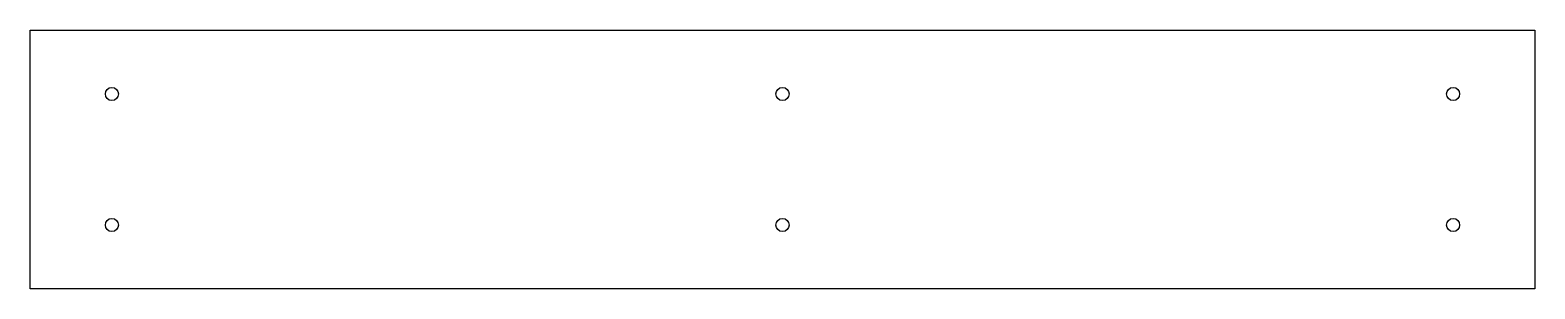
# Model space of a CAD drawing. Header units: millimetres. Extents: x -460 to 460, y -79 to 79.
import ezdxf

# ---------------------------------------------------------------- set-up
doc = ezdxf.new("R2010")
doc.units = ezdxf.units.MM

msp = doc.modelspace()

# ---------------------------------------------------------------- linework, layer by layer
at = {"color": 7, "linetype": 'Continuous', "lineweight": 25}
for p, q in [((-460, 79), (460, 79)), ((-460, -79), (-460, 79)), ((460, 79), (460, -79)), ((460, -79), (-460, -79))]:
    msp.add_line(p, q, dxfattribs=at)
for centre in [(-410, 40), (0, 40), (410, 40), (-410, -40), (0, -40), (410, -40)]:
    msp.add_circle(centre, 4, dxfattribs=at)

doc.saveas('drawing.dxf')
